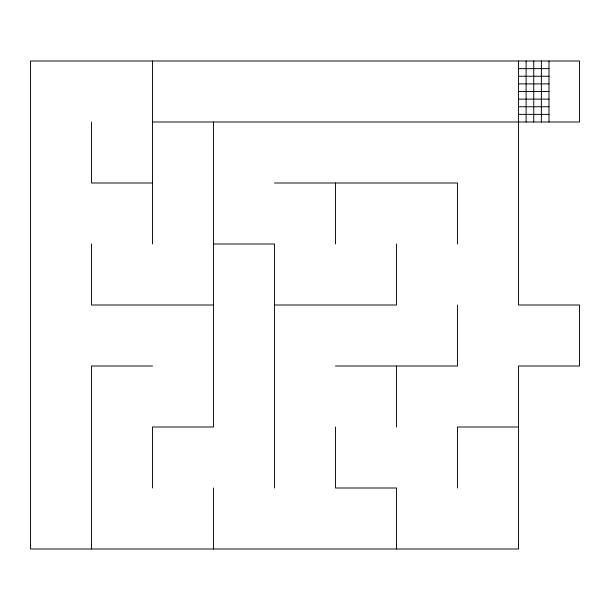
<?xml version="1.0" encoding="UTF-8"?>
<svg xmlns="http://www.w3.org/2000/svg" width="610" height="610" viewBox="0 0 610 610"><rect width="100%" height="100%" fill="white"/><g stroke="black" fill="none" stroke-linecap="round" stroke-linejoin="round"><path stroke-width="0.91" d="M518.5 68.625L549 68.625M518.5 76.25L549 76.25M518.5 83.875L549 83.875M518.5 91.5L549 91.5M518.5 99.125L549 99.125M518.5 106.75L549 106.75M518.5 114.375L549 114.375M152.5 122L579.5 122L579.5 61L30.5 61L30.5 549L518.5 549L518.5 366L579.5 366L579.5 305L518.5 305L518.5 61M152.5 183L91.5 183L91.5 122M274.5 183L457.5 183L457.5 244M213.5 244L274.5 244L274.5 488M213.5 305L91.5 305L91.5 244M274.5 305L396.5 305L396.5 244M152.5 366L91.5 366L91.5 549M335.5 366L457.5 366L457.5 305M518.5 427L457.5 427L457.5 488M549 61L549 122M541.375 61L541.375 122M533.75 61L533.75 122M526.125 61L526.125 122M396.5 366L396.5 427M396.5 549L396.5 488L335.5 488L335.5 427M335.5 183L335.5 244M213.5 122L213.5 427L152.5 427L152.5 488M213.5 488L213.5 549M152.5 61L152.5 244"/></g></svg>
